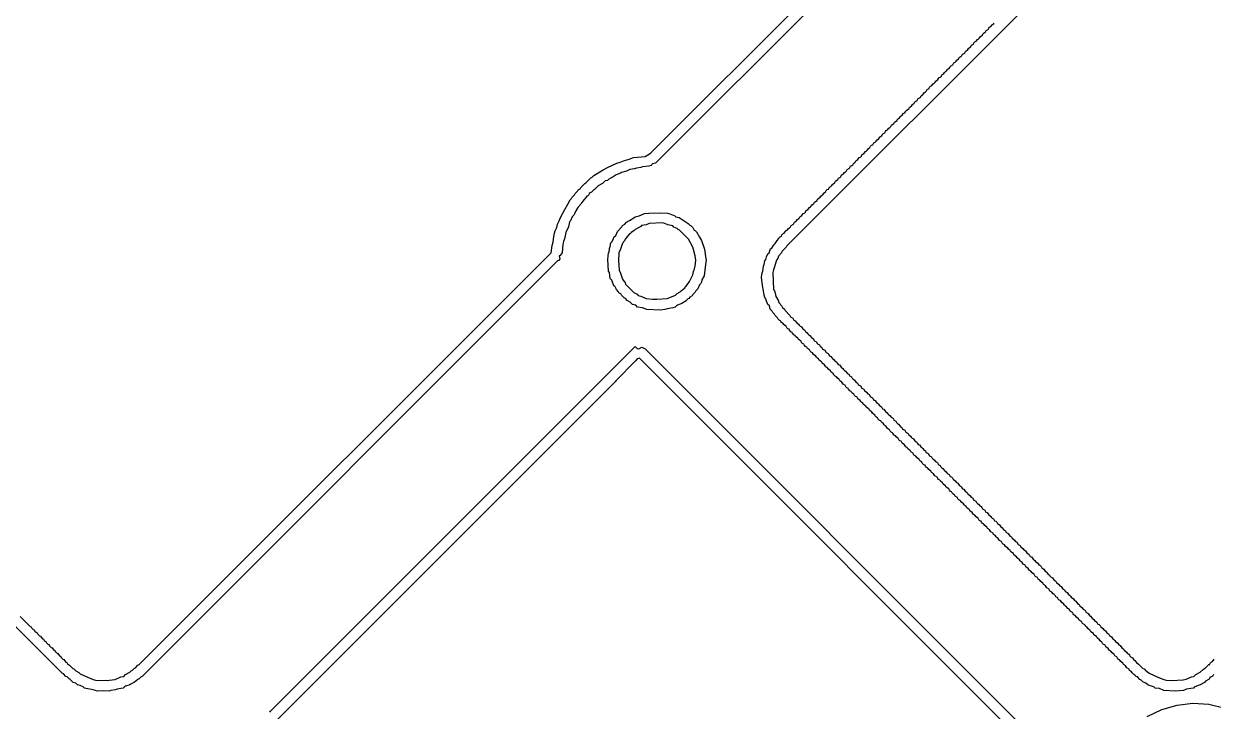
# Model space of a CAD drawing. Header units: millimetres. Extents: x 95 to 305, y 96 to 295.
# Drawn here: x 196.8 to 243.84, y 225.35 to 252.54 of the extents above; entities that cross this region are included whole.
import ezdxf

# ---------------------------------------------------------------- set-up
doc = ezdxf.new("R2010")
doc.units = ezdxf.units.MM
for name, color, linetype in [('BottomLayer', 5, 'Continuous'), ('BottomOverlay', 54, 'Continuous'), ('TopLayer', 1, 'Continuous')]:
    doc.layers.add(name, color=color, linetype=linetype)

msp = doc.modelspace()

# ---------------------------------------------------------------- linework, layer by layer
at = {"layer": 'BottomLayer'}
for p, q in [((241.235, 225.147), (241.805, 225.421)), ((241.805, 225.421), (242.413, 225.594)), ((242.413, 225.594), (243.041, 225.663)), ((243.041, 225.663), (243.673, 225.625)), ((243.673, 225.625), (244.309, 225.477))]:
    msp.add_line(p, q, dxfattribs=at)
at = {"layer": 'BottomOverlay'}
for p, q in [((221.589, 247.419), (241.949, 267.779)), ((242.387, 267.633), (221.784, 247.03)), ((246.464, 263.24), (226.98, 243.756)), ((234.72, 252.104), (234.745, 252.153)), ((234.745, 252.153), (234.842, 252.226)), ((234.842, 252.226), (234.866, 252.275)), ((234.866, 252.275), (234.939, 252.323)), ((234.939, 252.323), (234.964, 252.372)), ((234.964, 252.372), (235, 252.409)), ((235, 252.409), (235.049, 252.433)), ((235.049, 252.433), (235.098, 252.506)), ((235.098, 252.506), (235.146, 252.53)), ((235.146, 252.53), (235.183, 252.567)), ((234.258, 251.642), (234.282, 251.691)), ((234.282, 251.691), (234.355, 251.739)), ((234.355, 251.739), (234.38, 251.788)), ((234.38, 251.788), (234.416, 251.824)), ((234.416, 251.824), (234.465, 251.849)), ((234.465, 251.849), (234.513, 251.922)), ((234.513, 251.922), (234.562, 251.946)), ((234.562, 251.946), (234.599, 251.983)), ((234.599, 251.983), (234.623, 252.031)), ((234.623, 252.031), (234.72, 252.104)), ((233.795, 251.204), (233.832, 251.24)), ((233.832, 251.24), (233.881, 251.265)), ((233.881, 251.265), (233.929, 251.338)), ((233.929, 251.338), (233.978, 251.362)), ((233.978, 251.362), (234.014, 251.399)), ((234.014, 251.399), (234.039, 251.447)), ((234.039, 251.447), (234.136, 251.52)), ((234.136, 251.52), (234.161, 251.569)), ((234.161, 251.569), (234.258, 251.642)), ((233.296, 250.681), (233.345, 250.754)), ((233.345, 250.754), (233.394, 250.778)), ((233.394, 250.778), (233.43, 250.814)), ((233.43, 250.814), (233.455, 250.863)), ((233.455, 250.863), (233.54, 250.924)), ((233.54, 250.924), (233.589, 250.997)), ((233.589, 250.997), (233.637, 251.021)), ((233.637, 251.021), (233.674, 251.058)), ((233.674, 251.058), (233.698, 251.106)), ((233.698, 251.106), (233.771, 251.155)), ((233.771, 251.155), (233.795, 251.204)), ((232.846, 250.23), (232.871, 250.279)), ((232.871, 250.279), (232.956, 250.34)), ((232.956, 250.34), (233.004, 250.413)), ((233.004, 250.413), (233.053, 250.437)), ((233.053, 250.437), (233.09, 250.474)), ((233.09, 250.474), (233.114, 250.522)), ((233.114, 250.522), (233.187, 250.571)), ((233.187, 250.571), (233.211, 250.62)), ((233.211, 250.62), (233.248, 250.656)), ((233.248, 250.656), (233.296, 250.681)), ((232.372, 249.756), (232.42, 249.829)), ((232.42, 249.829), (232.469, 249.853)), ((232.469, 249.853), (232.505, 249.889)), ((232.505, 249.889), (232.53, 249.938)), ((232.53, 249.938), (232.603, 249.987)), ((232.603, 249.987), (232.627, 250.036)), ((232.627, 250.036), (232.664, 250.072)), ((232.664, 250.072), (232.712, 250.096)), ((232.712, 250.096), (232.761, 250.169)), ((232.761, 250.169), (232.81, 250.194)), ((232.81, 250.194), (232.846, 250.23)), ((231.921, 249.305), (231.946, 249.354)), ((231.946, 249.354), (232.019, 249.403)), ((232.019, 249.403), (232.043, 249.451)), ((232.043, 249.451), (232.079, 249.488)), ((232.079, 249.488), (232.128, 249.512)), ((232.128, 249.512), (232.177, 249.585)), ((232.177, 249.585), (232.226, 249.61)), ((232.226, 249.61), (232.262, 249.646)), ((232.262, 249.646), (232.286, 249.695)), ((232.286, 249.695), (232.372, 249.756)), ((231.434, 248.819), (231.459, 248.867)), ((231.459, 248.867), (231.495, 248.904)), ((231.495, 248.904), (231.544, 248.928)), ((231.544, 248.928), (231.593, 249.001)), ((231.593, 249.001), (231.641, 249.025)), ((231.641, 249.025), (231.678, 249.062)), ((231.678, 249.062), (231.702, 249.111)), ((231.702, 249.111), (231.8, 249.184)), ((231.8, 249.184), (231.824, 249.232)), ((231.824, 249.232), (231.921, 249.305)), ((230.96, 248.344), (231.009, 248.417)), ((231.009, 248.417), (231.057, 248.441)), ((231.057, 248.441), (231.094, 248.478)), ((231.094, 248.478), (231.118, 248.526)), ((231.118, 248.526), (231.215, 248.6)), ((231.215, 248.6), (231.24, 248.648)), ((231.24, 248.648), (231.337, 248.721)), ((231.337, 248.721), (231.361, 248.77)), ((231.361, 248.77), (231.434, 248.819)), ((230.51, 247.894), (230.534, 247.942)), ((230.534, 247.942), (230.619, 248.003)), ((230.619, 248.003), (230.668, 248.076)), ((230.668, 248.076), (230.716, 248.101)), ((230.716, 248.101), (230.753, 248.137)), ((230.753, 248.137), (230.777, 248.186)), ((230.777, 248.186), (230.85, 248.234)), ((230.85, 248.234), (230.875, 248.283)), ((230.875, 248.283), (230.911, 248.32)), ((230.911, 248.32), (230.96, 248.344)), ((230.035, 247.419), (230.084, 247.492)), ((230.084, 247.492), (230.132, 247.516)), ((230.132, 247.516), (230.169, 247.553)), ((230.169, 247.553), (230.193, 247.602)), ((230.193, 247.602), (230.266, 247.65)), ((230.266, 247.65), (230.291, 247.699)), ((230.291, 247.699), (230.327, 247.735)), ((230.327, 247.735), (230.376, 247.76)), ((230.376, 247.76), (230.424, 247.833)), ((230.424, 247.833), (230.473, 247.857)), ((230.473, 247.857), (230.51, 247.894)), ((219.885, 246.859), (220.25, 247.03)), ((220.25, 247.03), (220.384, 247.066)), ((220.384, 247.066), (220.518, 247.127)), ((220.518, 247.127), (220.616, 247.151)), ((220.616, 247.151), (220.749, 247.188)), ((220.749, 247.188), (220.908, 247.249)), ((220.908, 247.249), (221.37, 247.297)), ((221.37, 247.297), (221.589, 247.419)), ((221.662, 247.005), (221.626, 246.969)), ((221.784, 247.03), (221.662, 247.005)), ((229.585, 246.969), (229.609, 247.017)), ((229.609, 247.017), (229.682, 247.066)), ((229.682, 247.066), (229.706, 247.115)), ((229.706, 247.115), (229.743, 247.151)), ((229.743, 247.151), (229.792, 247.176)), ((229.792, 247.176), (229.84, 247.249)), ((229.84, 247.249), (229.889, 247.273)), ((229.889, 247.273), (229.925, 247.31)), ((229.925, 247.31), (229.95, 247.358)), ((229.95, 247.358), (230.035, 247.419)), ((219.277, 246.47), (219.35, 246.543)), ((219.35, 246.543), (219.715, 246.762)), ((219.715, 246.762), (219.885, 246.859)), ((220.226, 246.567), (220.104, 246.494)), ((220.397, 246.64), (220.226, 246.567)), ((220.445, 246.665), (220.397, 246.64)), ((220.64, 246.713), (220.445, 246.665)), ((220.774, 246.774), (220.64, 246.713)), ((220.956, 246.811), (220.774, 246.774)), ((221.029, 246.835), (220.956, 246.811)), ((221.2, 246.859), (221.029, 246.835)), ((221.273, 246.884), (221.2, 246.859)), ((221.516, 246.908), (221.273, 246.884)), ((221.613, 246.932), (221.516, 246.908)), ((221.626, 246.969), (221.613, 246.932)), ((229.098, 246.482), (229.122, 246.531)), ((229.122, 246.531), (229.159, 246.567)), ((229.159, 246.567), (229.207, 246.591)), ((229.207, 246.591), (229.256, 246.665)), ((229.256, 246.665), (229.305, 246.689)), ((229.305, 246.689), (229.341, 246.725)), ((229.341, 246.725), (229.366, 246.774)), ((229.366, 246.774), (229.451, 246.835)), ((229.451, 246.835), (229.499, 246.908)), ((229.499, 246.908), (229.548, 246.932)), ((229.548, 246.932), (229.585, 246.969)), ((218.802, 246.02), (218.827, 246.068)), ((218.827, 246.068), (218.985, 246.226)), ((218.985, 246.226), (219.033, 246.251)), ((219.033, 246.251), (219.228, 246.445)), ((219.228, 246.445), (219.277, 246.47)), ((219.52, 246.129), (219.374, 245.983)), ((219.691, 246.226), (219.52, 246.129)), ((219.788, 246.324), (219.691, 246.226)), ((219.885, 246.348), (219.788, 246.324)), ((219.934, 246.397), (219.885, 246.348)), ((220.104, 246.494), (219.934, 246.397)), ((228.623, 246.007), (228.672, 246.08)), ((228.672, 246.08), (228.721, 246.105)), ((228.721, 246.105), (228.757, 246.141)), ((228.757, 246.141), (228.781, 246.19)), ((228.781, 246.19), (228.879, 246.263)), ((228.879, 246.263), (228.903, 246.312)), ((228.903, 246.312), (229.001, 246.385)), ((229.001, 246.385), (229.025, 246.433)), ((229.025, 246.433), (229.098, 246.482)), ((218.315, 245.411), (218.413, 245.581)), ((218.413, 245.581), (218.462, 245.63)), ((218.462, 245.63), (218.486, 245.679)), ((218.486, 245.679), (218.583, 245.776)), ((218.583, 245.776), (218.608, 245.825)), ((218.608, 245.825), (218.705, 245.922)), ((218.705, 245.922), (218.729, 245.971)), ((218.729, 245.971), (218.766, 246.007)), ((218.766, 246.007), (218.802, 246.02)), ((218.948, 245.581), (218.924, 245.533)), ((219.046, 245.679), (218.948, 245.581)), ((219.07, 245.727), (219.046, 245.679)), ((219.107, 245.74), (219.07, 245.727)), ((219.143, 245.776), (219.107, 245.74)), ((219.167, 245.825), (219.143, 245.776)), ((219.204, 245.861), (219.167, 245.825)), ((219.253, 245.886), (219.204, 245.861)), ((219.326, 245.959), (219.253, 245.886)), ((219.374, 245.983), (219.326, 245.959)), ((228.173, 245.557), (228.197, 245.606)), ((228.197, 245.606), (228.295, 245.679)), ((228.295, 245.679), (228.319, 245.727)), ((228.319, 245.727), (228.416, 245.8)), ((228.416, 245.8), (228.441, 245.849)), ((228.441, 245.849), (228.514, 245.898)), ((228.514, 245.898), (228.538, 245.946)), ((228.538, 245.946), (228.575, 245.983)), ((228.575, 245.983), (228.623, 246.007)), ((218.023, 244.876), (218.194, 245.192)), ((218.194, 245.192), (218.315, 245.411)), ((218.632, 245.143), (218.583, 245.022)), ((218.717, 245.277), (218.632, 245.143)), ((218.827, 245.411), (218.717, 245.277)), ((218.851, 245.46), (218.827, 245.411)), ((218.924, 245.533), (218.851, 245.46)), ((227.674, 245.058), (227.711, 245.095)), ((227.711, 245.095), (227.735, 245.143)), ((227.735, 245.143), (227.82, 245.204)), ((227.82, 245.204), (227.869, 245.277)), ((227.869, 245.277), (227.917, 245.301)), ((227.917, 245.301), (227.978, 245.387)), ((227.978, 245.387), (228.051, 245.435)), ((228.051, 245.435), (228.076, 245.484)), ((228.076, 245.484), (228.173, 245.557)), ((217.877, 244.486), (217.914, 244.62)), ((217.914, 244.62), (217.975, 244.754)), ((217.975, 244.754), (218.023, 244.876)), ((218.389, 244.705), (218.34, 244.51)), ((218.425, 244.742), (218.389, 244.705)), ((218.486, 244.9), (218.425, 244.742)), ((218.559, 244.973), (218.486, 244.9)), ((218.583, 245.022), (218.559, 244.973)), ((220.482, 244.559), (220.567, 244.62)), ((220.567, 244.62), (220.64, 244.693)), ((220.64, 244.693), (220.762, 244.766)), ((220.762, 244.766), (220.932, 244.863)), ((220.932, 244.863), (220.981, 244.912)), ((220.981, 244.912), (221.139, 244.949)), ((221.139, 244.949), (221.346, 245.034)), ((221.346, 245.034), (221.516, 245.058)), ((221.54, 244.644), (221.419, 244.596)), ((221.516, 245.058), (221.991, 245.07)), ((222.052, 244.669), (221.54, 244.644)), ((221.991, 245.07), (222.258, 245.046)), ((222.149, 244.644), (222.052, 244.669)), ((222.271, 244.596), (222.149, 244.644)), ((222.258, 245.046), (222.356, 245.022)), ((222.356, 245.022), (222.551, 244.949)), ((222.551, 244.949), (222.587, 244.912)), ((222.587, 244.912), (222.721, 244.876)), ((222.721, 244.876), (222.916, 244.754)), ((222.916, 244.754), (222.952, 244.717)), ((222.952, 244.717), (223.074, 244.644)), ((223.074, 244.644), (223.147, 244.571)), ((227.151, 244.559), (227.236, 244.62)), ((227.236, 244.62), (227.285, 244.693)), ((227.285, 244.693), (227.333, 244.717)), ((227.333, 244.717), (227.394, 244.803)), ((227.394, 244.803), (227.467, 244.851)), ((227.467, 244.851), (227.491, 244.9)), ((227.491, 244.9), (227.577, 244.961)), ((227.577, 244.961), (227.625, 245.034)), ((227.625, 245.034), (227.674, 245.058)), ((217.768, 244.133), (217.792, 244.255)), ((217.792, 244.255), (217.817, 244.352)), ((217.817, 244.352), (217.877, 244.486)), ((218.206, 244.158), (218.182, 244.036)), ((218.242, 244.291), (218.206, 244.158)), ((218.34, 244.51), (218.242, 244.291)), ((220.141, 244.097), (220.214, 244.17)), ((220.214, 244.17), (220.275, 244.328)), ((220.275, 244.328), (220.457, 244.51)), ((220.457, 244.51), (220.482, 244.559)), ((220.762, 244.231), (220.676, 244.145)), ((220.81, 244.255), (220.762, 244.231)), ((220.822, 244.291), (220.81, 244.255)), ((220.932, 244.352), (220.822, 244.291)), ((220.981, 244.401), (220.932, 244.352)), ((221.2, 244.523), (220.981, 244.401)), ((221.236, 244.559), (221.2, 244.523)), ((221.419, 244.596), (221.236, 244.559)), ((222.465, 244.547), (222.271, 244.596)), ((222.514, 244.498), (222.465, 244.547)), ((222.636, 244.45), (222.514, 244.498)), ((222.684, 244.401), (222.636, 244.45)), ((222.733, 244.377), (222.684, 244.401)), ((223.086, 244.024), (222.733, 244.377)), ((223.147, 244.571), (223.196, 244.547)), ((223.196, 244.547), (223.256, 244.486)), ((223.256, 244.486), (223.317, 244.377)), ((223.317, 244.377), (223.366, 244.352)), ((223.366, 244.352), (223.402, 244.316)), ((223.402, 244.316), (223.524, 244.097)), ((226.761, 244.145), (226.786, 244.194)), ((226.786, 244.194), (226.822, 244.231)), ((226.822, 244.231), (226.871, 244.255)), ((226.871, 244.255), (226.944, 244.352)), ((226.944, 244.352), (226.993, 244.377)), ((226.993, 244.377), (227.041, 244.45)), ((227.041, 244.45), (227.09, 244.474)), ((227.09, 244.474), (227.126, 244.51)), ((227.126, 244.51), (227.151, 244.559)), ((217.658, 243.488), (217.695, 243.768)), ((217.695, 243.768), (217.731, 243.902)), ((217.731, 243.902), (217.768, 244.133)), ((218.121, 243.829), (218.096, 243.488)), ((218.145, 243.926), (218.121, 243.829)), ((218.182, 244.036), (218.145, 243.926)), ((219.971, 243.659), (219.995, 243.732)), ((219.995, 243.732), (220.019, 243.878)), ((220.019, 243.878), (220.068, 243.926)), ((220.068, 243.926), (220.117, 244.048)), ((220.117, 244.048), (220.141, 244.097)), ((220.457, 243.78), (220.397, 243.622)), ((220.482, 243.853), (220.457, 243.78)), ((220.506, 243.902), (220.482, 243.853)), ((220.555, 243.951), (220.506, 243.902)), ((220.579, 244.024), (220.555, 243.951)), ((220.652, 244.097), (220.579, 244.024)), ((220.676, 244.145), (220.652, 244.097)), ((223.256, 243.707), (223.086, 244.024)), ((223.281, 243.61), (223.256, 243.707)), ((223.524, 244.097), (223.597, 243.975)), ((223.597, 243.975), (223.707, 243.671)), ((226.384, 243.671), (226.469, 243.805)), ((226.469, 243.805), (226.518, 243.853)), ((226.518, 243.853), (226.591, 243.975)), ((226.591, 243.975), (226.664, 244.048)), ((226.664, 244.048), (226.688, 244.097)), ((226.688, 244.097), (226.761, 244.145)), ((226.956, 243.707), (226.786, 243.537)), ((226.98, 243.756), (226.956, 243.707)), ((198.321, 226.852), (181.952, 243.22)), ((201.363, 227.193), (217.658, 243.488)), ((217.999, 243.245), (217.963, 243.184)), ((218.011, 243.379), (217.975, 243.367)), ((217.975, 243.367), (217.999, 243.245)), ((218.096, 243.488), (218.011, 243.379)), ((219.898, 243.22), (219.922, 243.488)), ((219.922, 242.758), (219.898, 243.22)), ((219.922, 243.488), (219.934, 243.5)), ((219.934, 243.5), (219.946, 243.513)), ((219.946, 243.513), (219.971, 243.659)), ((220.336, 243.488), (220.323, 243.184)), ((220.397, 243.622), (220.336, 243.488)), ((223.354, 243.367), (223.281, 243.61)), ((223.378, 243.196), (223.354, 243.367)), ((223.707, 243.671), (223.731, 243.549)), ((223.731, 243.549), (223.755, 243.33)), ((223.755, 243.33), (223.792, 243.196)), ((226.104, 243.172), (226.153, 243.22)), ((226.153, 243.22), (226.177, 243.318)), ((226.177, 243.318), (226.226, 243.44)), ((226.226, 243.44), (226.275, 243.488)), ((226.275, 243.488), (226.335, 243.646)), ((226.335, 243.646), (226.384, 243.671)), ((226.627, 243.257), (226.567, 243.196)), ((226.652, 243.354), (226.627, 243.257)), ((226.761, 243.488), (226.652, 243.354)), ((226.786, 243.537), (226.761, 243.488)), ((217.914, 243.16), (201.485, 226.73)), ((217.963, 243.184), (217.914, 243.16)), ((219.971, 242.709), (219.922, 242.758)), ((220.323, 243.184), (220.348, 242.795)), ((220.348, 242.795), (220.397, 242.673)), ((223.256, 242.612), (223.293, 242.746)), ((223.293, 242.746), (223.329, 242.855)), ((223.329, 242.855), (223.354, 242.953)), ((223.354, 242.953), (223.378, 243.196)), ((223.731, 242.795), (223.707, 242.575)), ((223.768, 243.026), (223.731, 242.795)), ((223.792, 243.196), (223.768, 243.026)), ((226.007, 242.685), (226.031, 242.758)), ((226.031, 242.758), (226.055, 242.953)), ((226.055, 242.953), (226.08, 243.026)), ((226.08, 243.026), (226.104, 243.172)), ((226.445, 242.807), (226.421, 242.709)), ((226.494, 242.928), (226.445, 242.807)), ((226.518, 243.026), (226.494, 242.928)), ((226.567, 243.196), (226.518, 243.026)), ((219.995, 242.466), (219.971, 242.709)), ((220.056, 242.405), (219.995, 242.466)), ((220.141, 242.174), (220.056, 242.405)), ((220.397, 242.673), (220.457, 242.515)), ((220.457, 242.515), (220.482, 242.442)), ((220.482, 242.442), (220.579, 242.296)), ((220.579, 242.296), (220.603, 242.247)), ((223.001, 242.162), (223.098, 242.308)), ((223.098, 242.308), (223.135, 242.344)), ((223.135, 242.344), (223.256, 242.612)), ((223.573, 242.271), (223.524, 242.223)), ((223.597, 242.32), (223.573, 242.271)), ((223.621, 242.417), (223.597, 242.32)), ((223.707, 242.575), (223.621, 242.417)), ((225.982, 242.515), (226.007, 242.685)), ((226.019, 242.186), (225.982, 242.515)), ((226.421, 242.709), (226.445, 242.028)), ((220.177, 242.162), (220.141, 242.174)), ((220.238, 242.028), (220.177, 242.162)), ((220.311, 241.955), (220.238, 242.028)), ((220.336, 241.906), (220.311, 241.955)), ((220.409, 241.857), (220.336, 241.906)), ((220.433, 241.809), (220.409, 241.857)), ((220.543, 241.699), (220.433, 241.809)), ((220.603, 242.247), (220.932, 241.918)), ((220.932, 241.918), (221.054, 241.845)), ((221.054, 241.845), (221.102, 241.797)), ((221.102, 241.797), (221.2, 241.772)), ((222.417, 241.748), (222.575, 241.809)), ((222.575, 241.809), (222.636, 241.87)), ((222.636, 241.87), (222.757, 241.943)), ((222.757, 241.943), (222.806, 241.991)), ((222.806, 241.991), (222.855, 242.016)), ((222.855, 242.016), (222.94, 242.101)), ((222.94, 242.101), (222.952, 242.137)), ((222.952, 242.137), (223.001, 242.162)), ((223.256, 241.833), (223.232, 241.784)), ((223.354, 241.93), (223.256, 241.833)), ((223.378, 241.979), (223.354, 241.93)), ((223.463, 242.064), (223.378, 241.979)), ((223.524, 242.223), (223.463, 242.064)), ((226.055, 241.979), (226.019, 242.186)), ((226.08, 241.809), (226.055, 241.979)), ((226.104, 241.711), (226.08, 241.809)), ((226.445, 242.028), (226.494, 241.979)), ((226.494, 241.979), (226.518, 241.882)), ((226.518, 241.882), (226.542, 241.76)), ((220.591, 241.675), (220.543, 241.699)), ((220.664, 241.602), (220.591, 241.675)), ((220.786, 241.529), (220.664, 241.602)), ((220.871, 241.444), (220.786, 241.529)), ((221.005, 241.407), (220.871, 241.444)), ((221.078, 241.334), (221.005, 241.407)), ((221.273, 241.31), (221.078, 241.334)), ((221.2, 241.772), (221.419, 241.675)), ((221.419, 241.675), (221.662, 241.651)), ((221.662, 241.651), (221.833, 241.651)), ((221.833, 241.651), (222.246, 241.675)), ((222.246, 241.675), (222.417, 241.748)), ((222.563, 241.334), (222.465, 241.31)), ((222.611, 241.383), (222.563, 241.334)), ((222.66, 241.407), (222.611, 241.383)), ((222.83, 241.48), (222.66, 241.407)), ((223.001, 241.578), (222.83, 241.48)), ((223.013, 241.614), (223.001, 241.578)), ((223.05, 241.651), (223.013, 241.614)), ((223.098, 241.675), (223.05, 241.651)), ((223.147, 241.724), (223.098, 241.675)), ((223.232, 241.784), (223.147, 241.724)), ((226.153, 241.663), (226.104, 241.711)), ((226.177, 241.565), (226.153, 241.663)), ((226.226, 241.444), (226.177, 241.565)), ((226.287, 241.383), (226.226, 241.444)), ((226.323, 241.249), (226.287, 241.383)), ((226.542, 241.76), (226.64, 241.614)), ((226.64, 241.614), (226.664, 241.517)), ((226.664, 241.517), (226.713, 241.468)), ((226.713, 241.468), (226.737, 241.419)), ((226.737, 241.419), (226.786, 241.371)), ((226.786, 241.371), (226.81, 241.322)), ((221.443, 241.237), (221.273, 241.31)), ((221.979, 241.212), (221.443, 241.237)), ((222.149, 241.237), (221.979, 241.212)), ((222.246, 241.261), (222.149, 241.237)), ((222.319, 241.285), (222.246, 241.261)), ((222.465, 241.31), (222.319, 241.285)), ((226.396, 241.176), (226.323, 241.249)), ((226.421, 241.127), (226.396, 241.176)), ((226.494, 241.054), (226.421, 241.127)), ((226.518, 241.006), (226.494, 241.054)), ((226.615, 240.908), (226.518, 241.006)), ((226.64, 240.86), (226.615, 240.908)), ((226.676, 240.823), (226.64, 240.86)), ((226.81, 241.322), (226.883, 241.249)), ((226.883, 241.249), (226.907, 241.2)), ((226.907, 241.2), (227.102, 241.006)), ((227.102, 241.006), (227.126, 240.957)), ((227.126, 240.957), (227.212, 240.896)), ((227.212, 240.896), (227.26, 240.823)), ((226.725, 240.799), (226.676, 240.823)), ((226.737, 240.762), (226.725, 240.799)), ((226.773, 240.726), (226.737, 240.762)), ((226.822, 240.701), (226.773, 240.726)), ((226.871, 240.628), (226.822, 240.701)), ((226.956, 240.567), (226.871, 240.628)), ((226.98, 240.519), (226.956, 240.567)), ((227.017, 240.482), (226.98, 240.519)), ((227.066, 240.458), (227.017, 240.482)), ((227.078, 240.421), (227.066, 240.458)), ((227.139, 240.361), (227.078, 240.421)), ((227.26, 240.823), (227.309, 240.799)), ((227.309, 240.799), (227.37, 240.713)), ((227.37, 240.713), (227.443, 240.665)), ((227.443, 240.665), (227.467, 240.616)), ((227.467, 240.616), (227.504, 240.58)), ((227.504, 240.58), (227.552, 240.555)), ((227.552, 240.555), (227.613, 240.47)), ((227.613, 240.47), (227.686, 240.421)), ((227.686, 240.421), (227.711, 240.373)), ((227.187, 240.336), (227.139, 240.361)), ((227.199, 240.3), (227.187, 240.336)), ((227.26, 240.239), (227.199, 240.3)), ((227.309, 240.215), (227.26, 240.239)), ((227.321, 240.178), (227.309, 240.215)), ((227.418, 240.105), (227.321, 240.178)), ((227.443, 240.056), (227.418, 240.105)), ((227.54, 239.983), (227.443, 240.056)), ((227.564, 239.935), (227.54, 239.983)), ((227.601, 239.898), (227.564, 239.935)), ((227.711, 240.373), (227.784, 240.324)), ((227.784, 240.324), (227.808, 240.275)), ((227.808, 240.275), (227.844, 240.239)), ((227.844, 240.239), (227.893, 240.215)), ((227.893, 240.215), (227.954, 240.129)), ((227.954, 240.129), (228.027, 240.081)), ((228.027, 240.081), (228.051, 240.032)), ((228.051, 240.032), (228.088, 239.995)), ((228.088, 239.995), (228.136, 239.971)), ((228.136, 239.971), (228.197, 239.886)), ((206.559, 225.355), (220.981, 239.776)), ((220.981, 239.776), (221.054, 239.703)), ((221.054, 239.703), (221.127, 239.679)), ((221.127, 239.679), (221.248, 239.752)), ((221.248, 239.752), (221.37, 239.679)), ((221.37, 239.679), (228.66, 232.389)), ((227.65, 239.874), (227.601, 239.898)), ((227.662, 239.837), (227.65, 239.874)), ((227.723, 239.776), (227.662, 239.837)), ((227.771, 239.752), (227.723, 239.776)), ((227.796, 239.703), (227.771, 239.752)), ((227.881, 239.643), (227.796, 239.703)), ((227.905, 239.594), (227.881, 239.643)), ((227.942, 239.557), (227.905, 239.594)), ((227.99, 239.533), (227.942, 239.557)), ((228.039, 239.46), (227.99, 239.533)), ((228.124, 239.399), (228.039, 239.46)), ((228.197, 239.886), (228.27, 239.837)), ((228.27, 239.837), (228.295, 239.789)), ((228.295, 239.789), (228.368, 239.74)), ((228.368, 239.74), (228.392, 239.691)), ((228.392, 239.691), (228.429, 239.655)), ((228.429, 239.655), (228.477, 239.63)), ((228.477, 239.63), (228.538, 239.545)), ((228.538, 239.545), (228.611, 239.497)), ((228.611, 239.497), (228.635, 239.448)), ((228.635, 239.448), (228.672, 239.411)), ((220.993, 239.204), (220.214, 238.426)), ((221.054, 239.29), (220.993, 239.204)), ((221.151, 239.314), (221.054, 239.29)), ((222.599, 237.866), (221.151, 239.314)), ((228.149, 239.35), (228.124, 239.399)), ((228.185, 239.314), (228.149, 239.35)), ((228.234, 239.29), (228.185, 239.314)), ((228.246, 239.253), (228.234, 239.29)), ((228.307, 239.192), (228.246, 239.253)), ((228.356, 239.168), (228.307, 239.192)), ((228.38, 239.119), (228.356, 239.168)), ((228.465, 239.058), (228.38, 239.119)), ((228.489, 239.01), (228.465, 239.058)), ((228.526, 238.973), (228.489, 239.01)), ((228.575, 238.949), (228.526, 238.973)), ((228.672, 239.411), (228.721, 239.387)), ((228.721, 239.387), (228.781, 239.302)), ((228.781, 239.302), (228.854, 239.253)), ((228.854, 239.253), (228.879, 239.204)), ((228.879, 239.204), (228.952, 239.156)), ((228.952, 239.156), (228.976, 239.107)), ((228.976, 239.107), (229.013, 239.071)), ((229.013, 239.071), (229.061, 239.046)), ((229.061, 239.046), (229.122, 238.961)), ((228.623, 238.876), (228.575, 238.949)), ((228.708, 238.815), (228.623, 238.876)), ((228.733, 238.766), (228.708, 238.815)), ((228.769, 238.73), (228.733, 238.766)), ((228.818, 238.705), (228.769, 238.73)), ((228.83, 238.669), (228.818, 238.705)), ((228.891, 238.608), (228.83, 238.669)), ((228.94, 238.584), (228.891, 238.608)), ((228.964, 238.535), (228.94, 238.584)), ((229.049, 238.474), (228.964, 238.535)), ((229.122, 238.961), (229.195, 238.912)), ((229.195, 238.912), (229.22, 238.864)), ((229.22, 238.864), (229.256, 238.827)), ((229.256, 238.827), (229.305, 238.803)), ((229.305, 238.803), (229.366, 238.718)), ((229.366, 238.718), (229.439, 238.669)), ((229.439, 238.669), (229.463, 238.62)), ((229.463, 238.62), (229.536, 238.572)), ((229.536, 238.572), (229.56, 238.523)), ((229.56, 238.523), (229.597, 238.486)), ((220.19, 238.377), (206.706, 224.893)), ((220.214, 238.426), (220.19, 238.377)), ((229.074, 238.426), (229.049, 238.474)), ((229.11, 238.389), (229.074, 238.426)), ((229.159, 238.365), (229.11, 238.389)), ((229.207, 238.292), (229.159, 238.365)), ((229.293, 238.231), (229.207, 238.292)), ((229.317, 238.182), (229.293, 238.231)), ((229.353, 238.146), (229.317, 238.182)), ((229.402, 238.121), (229.353, 238.146)), ((229.414, 238.085), (229.402, 238.121)), ((229.475, 238.024), (229.414, 238.085)), ((229.597, 238.486), (229.646, 238.462)), ((229.646, 238.462), (229.706, 238.377)), ((229.706, 238.377), (229.779, 238.328)), ((229.779, 238.328), (229.804, 238.28)), ((229.804, 238.28), (229.84, 238.243)), ((229.84, 238.243), (229.889, 238.219)), ((229.889, 238.219), (229.95, 238.134)), ((229.95, 238.134), (230.023, 238.085)), ((230.023, 238.085), (230.047, 238.036)), ((230.047, 238.036), (230.132, 237.975)), ((222.611, 237.854), (222.599, 237.866)), ((238.785, 221.68), (222.611, 237.854)), ((229.524, 238), (229.475, 238.024)), ((229.548, 237.951), (229.524, 238)), ((229.633, 237.89), (229.548, 237.951)), ((229.658, 237.841), (229.633, 237.89)), ((229.694, 237.805), (229.658, 237.841)), ((229.743, 237.781), (229.694, 237.805)), ((229.792, 237.708), (229.743, 237.781)), ((229.877, 237.647), (229.792, 237.708)), ((229.901, 237.598), (229.877, 237.647)), ((229.938, 237.562), (229.901, 237.598)), ((230.132, 237.975), (230.181, 237.902)), ((230.181, 237.902), (230.23, 237.878)), ((230.23, 237.878), (230.291, 237.793)), ((230.291, 237.793), (230.364, 237.744)), ((230.364, 237.744), (230.388, 237.695)), ((230.388, 237.695), (230.424, 237.659)), ((230.424, 237.659), (230.473, 237.635)), ((230.473, 237.635), (230.522, 237.562)), ((229.986, 237.537), (229.938, 237.562)), ((229.998, 237.501), (229.986, 237.537)), ((230.059, 237.44), (229.998, 237.501)), ((230.108, 237.415), (230.059, 237.44)), ((230.12, 237.379), (230.108, 237.415)), ((230.218, 237.306), (230.12, 237.379)), ((230.242, 237.257), (230.218, 237.306)), ((230.339, 237.184), (230.242, 237.257)), ((230.364, 237.136), (230.339, 237.184)), ((230.461, 237.063), (230.364, 237.136)), ((230.522, 237.562), (230.57, 237.537)), ((230.57, 237.537), (230.607, 237.501)), ((230.607, 237.501), (230.631, 237.452)), ((230.631, 237.452), (230.716, 237.391)), ((230.716, 237.391), (230.765, 237.318)), ((230.765, 237.318), (230.814, 237.294)), ((230.814, 237.294), (230.875, 237.209)), ((230.875, 237.209), (230.948, 237.16)), ((230.948, 237.16), (230.972, 237.111)), ((230.972, 237.111), (231.009, 237.075)), ((230.485, 237.014), (230.461, 237.063)), ((230.522, 236.977), (230.485, 237.014)), ((230.57, 236.953), (230.522, 236.977)), ((230.583, 236.917), (230.57, 236.953)), ((230.643, 236.856), (230.583, 236.917)), ((230.692, 236.831), (230.643, 236.856)), ((230.716, 236.783), (230.692, 236.831)), ((230.802, 236.722), (230.716, 236.783)), ((230.826, 236.673), (230.802, 236.722)), ((230.863, 236.637), (230.826, 236.673)), ((230.911, 236.612), (230.863, 236.637)), ((231.009, 237.075), (231.057, 237.05)), ((231.057, 237.05), (231.106, 236.977)), ((231.106, 236.977), (231.155, 236.953)), ((231.155, 236.953), (231.191, 236.917)), ((231.191, 236.917), (231.215, 236.868)), ((231.215, 236.868), (231.288, 236.819)), ((231.288, 236.819), (231.313, 236.77)), ((231.313, 236.77), (231.349, 236.734)), ((231.349, 236.734), (231.398, 236.71)), ((231.398, 236.71), (231.459, 236.624)), ((231.459, 236.624), (231.532, 236.576)), ((230.96, 236.539), (230.911, 236.612)), ((231.045, 236.478), (230.96, 236.539)), ((231.069, 236.43), (231.045, 236.478)), ((231.106, 236.393), (231.069, 236.43)), ((231.155, 236.369), (231.106, 236.393)), ((231.167, 236.332), (231.155, 236.369)), ((231.228, 236.272), (231.167, 236.332)), ((231.276, 236.247), (231.228, 236.272)), ((231.301, 236.199), (231.276, 236.247)), ((231.386, 236.138), (231.301, 236.199)), ((231.532, 236.576), (231.556, 236.527)), ((231.556, 236.527), (231.593, 236.491)), ((231.593, 236.491), (231.641, 236.466)), ((231.641, 236.466), (231.69, 236.393)), ((231.69, 236.393), (231.739, 236.369)), ((231.739, 236.369), (231.775, 236.332)), ((231.775, 236.332), (231.8, 236.284)), ((231.8, 236.284), (231.873, 236.235)), ((231.873, 236.235), (231.897, 236.186)), ((231.897, 236.186), (231.933, 236.15)), ((231.41, 236.089), (231.386, 236.138)), ((231.447, 236.052), (231.41, 236.089)), ((231.495, 236.028), (231.447, 236.052)), ((231.544, 235.955), (231.495, 236.028)), ((231.629, 235.894), (231.544, 235.955)), ((231.654, 235.846), (231.629, 235.894)), ((231.69, 235.809), (231.654, 235.846)), ((231.739, 235.785), (231.69, 235.809)), ((231.751, 235.748), (231.739, 235.785)), ((231.812, 235.687), (231.751, 235.748)), ((231.86, 235.663), (231.812, 235.687)), ((231.933, 236.15), (231.982, 236.126)), ((231.982, 236.126), (232.043, 236.04)), ((232.043, 236.04), (232.116, 235.992)), ((232.116, 235.992), (232.14, 235.943)), ((232.14, 235.943), (232.177, 235.906)), ((232.177, 235.906), (232.226, 235.882)), ((232.226, 235.882), (232.274, 235.809)), ((232.274, 235.809), (232.323, 235.785)), ((232.323, 235.785), (232.359, 235.748)), ((232.359, 235.748), (232.384, 235.7)), ((232.384, 235.7), (232.457, 235.651)), ((231.885, 235.614), (231.86, 235.663)), ((231.97, 235.554), (231.885, 235.614)), ((231.994, 235.505), (231.97, 235.554)), ((232.031, 235.468), (231.994, 235.505)), ((232.079, 235.444), (232.031, 235.468)), ((232.128, 235.371), (232.079, 235.444)), ((232.213, 235.31), (232.128, 235.371)), ((232.238, 235.261), (232.213, 235.31)), ((232.274, 235.225), (232.238, 235.261)), ((232.323, 235.201), (232.274, 235.225)), ((232.457, 235.651), (232.481, 235.602)), ((232.481, 235.602), (232.518, 235.566)), ((232.518, 235.566), (232.566, 235.541)), ((232.566, 235.541), (232.627, 235.456)), ((232.627, 235.456), (232.7, 235.407)), ((232.7, 235.407), (232.724, 235.359)), ((232.724, 235.359), (232.761, 235.322)), ((232.761, 235.322), (232.81, 235.298)), ((232.81, 235.298), (232.858, 235.225)), ((232.858, 235.225), (232.907, 235.201)), ((232.335, 235.164), (232.323, 235.201)), ((232.396, 235.103), (232.335, 235.164)), ((232.445, 235.079), (232.396, 235.103)), ((232.457, 235.042), (232.445, 235.079)), ((232.493, 235.006), (232.457, 235.042)), ((232.542, 234.982), (232.493, 235.006)), ((232.591, 234.909), (232.542, 234.982)), ((232.676, 234.848), (232.591, 234.909)), ((232.7, 234.799), (232.676, 234.848)), ((232.737, 234.762), (232.7, 234.799)), ((232.785, 234.738), (232.737, 234.762)), ((232.907, 235.201), (232.944, 235.164)), ((232.944, 235.164), (232.968, 235.115)), ((232.968, 235.115), (233.041, 235.067)), ((233.041, 235.067), (233.065, 235.018)), ((233.065, 235.018), (233.102, 234.982)), ((233.102, 234.982), (233.15, 234.957)), ((233.15, 234.957), (233.211, 234.872)), ((233.211, 234.872), (233.284, 234.823)), ((233.284, 234.823), (233.309, 234.775)), ((233.309, 234.775), (233.345, 234.738)), ((232.834, 234.665), (232.785, 234.738)), ((232.919, 234.604), (232.834, 234.665)), ((232.944, 234.556), (232.919, 234.604)), ((232.98, 234.519), (232.944, 234.556)), ((233.029, 234.495), (232.98, 234.519)), ((233.041, 234.458), (233.029, 234.495)), ((233.138, 234.385), (233.041, 234.458)), ((233.163, 234.337), (233.138, 234.385)), ((233.26, 234.264), (233.163, 234.337)), ((233.345, 234.738), (233.394, 234.714)), ((233.394, 234.714), (233.442, 234.641)), ((233.442, 234.641), (233.491, 234.616)), ((233.491, 234.616), (233.528, 234.58)), ((233.528, 234.58), (233.552, 234.531)), ((233.552, 234.531), (233.637, 234.47)), ((233.637, 234.47), (233.686, 234.397)), ((233.686, 234.397), (233.735, 234.373)), ((233.735, 234.373), (233.795, 234.288)), ((233.795, 234.288), (233.868, 234.239)), ((233.284, 234.215), (233.26, 234.264)), ((233.382, 234.142), (233.284, 234.215)), ((233.406, 234.093), (233.382, 234.142)), ((233.442, 234.057), (233.406, 234.093)), ((233.491, 234.032), (233.442, 234.057)), ((233.503, 233.996), (233.491, 234.032)), ((233.564, 233.935), (233.503, 233.996)), ((233.576, 233.923), (233.564, 233.935)), ((233.613, 233.911), (233.576, 233.923)), ((233.637, 233.862), (233.613, 233.911)), ((233.722, 233.801), (233.637, 233.862)), ((233.747, 233.752), (233.722, 233.801)), ((233.868, 234.239), (233.893, 234.191)), ((233.893, 234.191), (233.929, 234.154)), ((233.929, 234.154), (233.978, 234.13)), ((233.978, 234.13), (234.027, 234.057)), ((234.027, 234.057), (234.075, 234.032)), ((234.075, 234.032), (234.112, 233.996)), ((234.112, 233.996), (234.136, 233.947)), ((234.136, 233.947), (234.221, 233.886)), ((234.221, 233.886), (234.27, 233.813)), ((234.27, 233.813), (234.319, 233.789)), ((233.783, 233.716), (233.747, 233.752)), ((233.832, 233.692), (233.783, 233.716)), ((233.881, 233.619), (233.832, 233.692)), ((233.966, 233.558), (233.881, 233.619)), ((233.99, 233.509), (233.966, 233.558)), ((234.027, 233.472), (233.99, 233.509)), ((234.075, 233.448), (234.027, 233.472)), ((234.087, 233.412), (234.075, 233.448)), ((234.148, 233.351), (234.087, 233.412)), ((234.197, 233.326), (234.148, 233.351)), ((234.319, 233.789), (234.38, 233.704)), ((234.38, 233.704), (234.453, 233.655)), ((234.453, 233.655), (234.477, 233.606)), ((234.477, 233.606), (234.513, 233.57)), ((234.513, 233.57), (234.562, 233.546)), ((234.562, 233.546), (234.611, 233.472)), ((234.611, 233.472), (234.659, 233.448)), ((234.659, 233.448), (234.696, 233.412)), ((234.696, 233.412), (234.72, 233.363)), ((234.72, 233.363), (234.806, 233.302)), ((234.221, 233.278), (234.197, 233.326)), ((234.307, 233.217), (234.221, 233.278)), ((234.331, 233.168), (234.307, 233.217)), ((234.367, 233.132), (234.331, 233.168)), ((234.416, 233.107), (234.367, 233.132)), ((234.465, 233.034), (234.416, 233.107)), ((234.55, 232.974), (234.465, 233.034)), ((234.574, 232.925), (234.55, 232.974)), ((234.611, 232.888), (234.574, 232.925)), ((234.659, 232.864), (234.611, 232.888)), ((234.672, 232.827), (234.659, 232.864)), ((234.806, 233.302), (234.854, 233.229)), ((234.854, 233.229), (234.903, 233.205)), ((234.903, 233.205), (234.964, 233.12)), ((234.964, 233.12), (235.037, 233.071)), ((235.037, 233.071), (235.061, 233.022)), ((235.061, 233.022), (235.098, 232.986)), ((235.098, 232.986), (235.146, 232.961)), ((235.146, 232.961), (235.195, 232.888)), ((235.195, 232.888), (235.244, 232.864)), ((235.244, 232.864), (235.28, 232.827)), ((228.66, 232.389), (228.672, 232.377)), ((234.708, 232.791), (234.672, 232.827)), ((234.757, 232.767), (234.708, 232.791)), ((234.806, 232.694), (234.757, 232.767)), ((234.891, 232.633), (234.806, 232.694)), ((234.915, 232.584), (234.891, 232.633)), ((234.952, 232.548), (234.915, 232.584)), ((235, 232.523), (234.952, 232.548)), ((235.049, 232.45), (235, 232.523)), ((235.134, 232.389), (235.049, 232.45)), ((235.158, 232.341), (235.134, 232.389)), ((235.28, 232.827), (235.304, 232.779)), ((235.304, 232.779), (235.39, 232.718)), ((235.39, 232.718), (235.438, 232.645)), ((235.438, 232.645), (235.487, 232.621)), ((235.487, 232.621), (235.548, 232.535)), ((235.548, 232.535), (235.621, 232.487)), ((235.621, 232.487), (235.645, 232.438)), ((235.645, 232.438), (235.73, 232.377)), ((228.672, 232.377), (239.126, 221.923)), ((235.231, 232.292), (235.158, 232.341)), ((235.256, 232.243), (235.231, 232.292)), ((235.292, 232.207), (235.256, 232.243)), ((235.341, 232.182), (235.292, 232.207)), ((235.39, 232.109), (235.341, 232.182)), ((235.475, 232.049), (235.39, 232.109)), ((235.499, 232), (235.475, 232.049)), ((235.536, 231.963), (235.499, 232)), ((235.584, 231.939), (235.536, 231.963)), ((235.633, 231.866), (235.584, 231.939)), ((235.73, 232.377), (235.779, 232.304)), ((235.779, 232.304), (235.828, 232.28)), ((235.828, 232.28), (235.864, 232.243)), ((235.864, 232.243), (235.889, 232.195)), ((235.889, 232.195), (235.974, 232.134)), ((235.974, 232.134), (236.022, 232.061)), ((236.022, 232.061), (236.071, 232.036)), ((236.071, 232.036), (236.132, 231.951)), ((236.132, 231.951), (236.205, 231.903)), ((235.718, 231.805), (235.633, 231.866)), ((235.743, 231.757), (235.718, 231.805)), ((235.816, 231.708), (235.743, 231.757)), ((235.84, 231.659), (235.816, 231.708)), ((235.937, 231.586), (235.84, 231.659)), ((235.962, 231.538), (235.937, 231.586)), ((236.059, 231.464), (235.962, 231.538)), ((236.083, 231.416), (236.059, 231.464)), ((236.205, 231.903), (236.229, 231.854)), ((236.229, 231.854), (236.315, 231.793)), ((236.315, 231.793), (236.363, 231.72)), ((236.363, 231.72), (236.412, 231.696)), ((236.412, 231.696), (236.448, 231.659)), ((236.448, 231.659), (236.473, 231.611)), ((236.473, 231.611), (236.558, 231.55)), ((236.558, 231.55), (236.607, 231.477)), ((236.607, 231.477), (236.655, 231.452)), ((236.655, 231.452), (236.716, 231.367)), ((236.181, 231.343), (236.083, 231.416)), ((236.205, 231.294), (236.181, 231.343)), ((236.242, 231.258), (236.205, 231.294)), ((236.29, 231.233), (236.242, 231.258)), ((236.339, 231.16), (236.29, 231.233)), ((236.388, 231.136), (236.339, 231.16)), ((236.436, 231.063), (236.388, 231.136)), ((236.521, 231.002), (236.436, 231.063)), ((236.546, 230.953), (236.521, 231.002)), ((236.716, 231.367), (236.789, 231.318)), ((236.789, 231.318), (236.814, 231.27)), ((236.814, 231.27), (236.899, 231.209)), ((236.899, 231.209), (236.947, 231.136)), ((236.947, 231.136), (236.996, 231.112)), ((236.996, 231.112), (237.033, 231.075)), ((237.033, 231.075), (237.057, 231.026)), ((237.057, 231.026), (237.142, 230.966)), ((236.582, 230.917), (236.546, 230.953)), ((236.631, 230.893), (236.582, 230.917)), ((236.68, 230.819), (236.631, 230.893)), ((236.765, 230.759), (236.68, 230.819)), ((236.789, 230.71), (236.765, 230.759)), ((236.826, 230.673), (236.789, 230.71)), ((236.874, 230.649), (236.826, 230.673)), ((236.923, 230.576), (236.874, 230.649)), ((236.972, 230.552), (236.923, 230.576)), ((237.02, 230.479), (236.972, 230.552)), ((237.142, 230.966), (237.191, 230.893)), ((237.191, 230.893), (237.239, 230.868)), ((237.239, 230.868), (237.3, 230.783)), ((237.3, 230.783), (237.373, 230.734)), ((237.373, 230.734), (237.398, 230.686)), ((237.398, 230.686), (237.483, 230.625)), ((237.483, 230.625), (237.532, 230.552)), ((237.532, 230.552), (237.58, 230.527)), ((237.58, 230.527), (237.617, 230.491)), ((237.106, 230.418), (237.02, 230.479)), ((237.13, 230.369), (237.106, 230.418)), ((237.166, 230.333), (237.13, 230.369)), ((237.215, 230.308), (237.166, 230.333)), ((237.264, 230.235), (237.215, 230.308)), ((237.349, 230.174), (237.264, 230.235)), ((237.373, 230.126), (237.349, 230.174)), ((237.41, 230.089), (237.373, 230.126)), ((237.459, 230.065), (237.41, 230.089)), ((237.507, 229.992), (237.459, 230.065)), ((237.617, 230.491), (237.641, 230.442)), ((237.641, 230.442), (237.726, 230.381)), ((237.726, 230.381), (237.775, 230.308)), ((237.775, 230.308), (237.824, 230.284)), ((237.824, 230.284), (237.884, 230.199)), ((237.884, 230.199), (237.957, 230.15)), ((237.957, 230.15), (237.982, 230.101)), ((237.982, 230.101), (238.067, 230.041)), ((238.067, 230.041), (238.116, 229.968)), ((237.556, 229.968), (237.507, 229.992)), ((237.592, 229.931), (237.556, 229.968)), ((237.617, 229.882), (237.592, 229.931)), ((237.69, 229.834), (237.617, 229.882)), ((237.714, 229.785), (237.69, 229.834)), ((237.751, 229.749), (237.714, 229.785)), ((237.799, 229.724), (237.751, 229.749)), ((237.848, 229.651), (237.799, 229.724)), ((237.933, 229.59), (237.848, 229.651)), ((237.957, 229.542), (237.933, 229.59)), ((238.116, 229.968), (238.164, 229.943)), ((238.164, 229.943), (238.201, 229.907)), ((238.201, 229.907), (238.225, 229.858)), ((238.225, 229.858), (238.31, 229.797)), ((238.31, 229.797), (238.359, 229.724)), ((238.359, 229.724), (238.408, 229.7)), ((238.408, 229.7), (238.469, 229.615)), ((238.469, 229.615), (238.542, 229.566)), ((238.542, 229.566), (238.566, 229.517)), ((196.653, 229.104), (197.055, 228.702)), ((237.994, 229.505), (237.957, 229.542)), ((238.043, 229.481), (237.994, 229.505)), ((238.091, 229.408), (238.043, 229.481)), ((238.14, 229.383), (238.091, 229.408)), ((238.177, 229.347), (238.14, 229.383)), ((238.201, 229.298), (238.177, 229.347)), ((238.274, 229.25), (238.201, 229.298)), ((238.298, 229.201), (238.274, 229.25)), ((238.335, 229.164), (238.298, 229.201)), ((238.383, 229.14), (238.335, 229.164)), ((238.432, 229.067), (238.383, 229.14)), ((238.566, 229.517), (238.651, 229.456)), ((238.651, 229.456), (238.7, 229.383)), ((238.7, 229.383), (238.749, 229.359)), ((238.749, 229.359), (238.785, 229.323)), ((238.785, 229.323), (238.809, 229.274)), ((238.809, 229.274), (238.895, 229.213)), ((238.895, 229.213), (238.943, 229.14)), ((238.943, 229.14), (238.992, 229.116)), ((238.992, 229.116), (239.053, 229.031)), ((197.055, 228.702), (197.091, 228.69)), ((197.091, 228.69), (197.116, 228.641)), ((197.116, 228.641), (197.177, 228.58)), ((238.517, 229.006), (238.432, 229.067)), ((238.542, 228.958), (238.517, 229.006)), ((238.578, 228.921), (238.542, 228.958)), ((238.627, 228.897), (238.578, 228.921)), ((238.675, 228.824), (238.627, 228.897)), ((238.761, 228.763), (238.675, 228.824)), ((238.785, 228.714), (238.761, 228.763)), ((238.858, 228.665), (238.785, 228.714)), ((238.882, 228.617), (238.858, 228.665)), ((239.053, 229.031), (239.126, 228.982)), ((239.126, 228.982), (239.15, 228.933)), ((239.15, 228.933), (239.235, 228.872)), ((239.235, 228.872), (239.284, 228.799)), ((239.284, 228.799), (239.333, 228.775)), ((239.333, 228.775), (239.369, 228.738)), ((239.369, 228.738), (239.394, 228.69)), ((239.394, 228.69), (239.479, 228.629)), ((239.479, 228.629), (239.527, 228.556)), ((197.177, 228.58), (197.213, 228.568)), ((197.213, 228.568), (197.237, 228.519)), ((197.237, 228.519), (197.298, 228.459)), ((197.298, 228.459), (197.335, 228.446)), ((197.335, 228.446), (197.359, 228.398)), ((197.359, 228.398), (197.42, 228.337)), ((197.42, 228.337), (197.457, 228.325)), ((197.457, 228.325), (197.481, 228.276)), ((197.481, 228.276), (197.542, 228.215)), ((197.542, 228.215), (197.578, 228.203)), ((197.578, 228.203), (197.603, 228.154)), ((197.603, 228.154), (197.639, 228.118)), ((238.98, 228.544), (238.882, 228.617)), ((239.004, 228.495), (238.98, 228.544)), ((239.101, 228.422), (239.004, 228.495)), ((239.126, 228.373), (239.101, 228.422)), ((239.223, 228.3), (239.126, 228.373)), ((239.247, 228.252), (239.223, 228.3)), ((239.345, 228.179), (239.247, 228.252)), ((239.369, 228.13), (239.345, 228.179)), ((239.527, 228.556), (239.576, 228.532)), ((239.576, 228.532), (239.637, 228.446)), ((239.637, 228.446), (239.71, 228.398)), ((239.71, 228.398), (239.734, 228.349)), ((239.734, 228.349), (239.819, 228.288)), ((239.819, 228.288), (239.868, 228.215)), ((239.868, 228.215), (239.917, 228.191)), ((239.917, 228.191), (239.953, 228.154)), ((239.953, 228.154), (239.978, 228.106)), ((197.639, 228.118), (197.676, 228.106)), ((197.676, 228.106), (197.7, 228.057)), ((197.7, 228.057), (197.761, 227.996)), ((197.761, 227.996), (197.797, 227.984)), ((197.797, 227.984), (197.822, 227.935)), ((197.822, 227.935), (197.882, 227.874)), ((197.882, 227.874), (197.919, 227.862)), ((197.919, 227.862), (197.943, 227.814)), ((197.943, 227.814), (198.004, 227.753)), ((198.004, 227.753), (198.041, 227.741)), ((198.041, 227.741), (198.065, 227.692)), ((198.065, 227.692), (198.102, 227.655)), ((239.442, 228.081), (239.369, 228.13)), ((239.467, 228.033), (239.442, 228.081)), ((239.503, 227.996), (239.467, 228.033)), ((239.552, 227.972), (239.503, 227.996)), ((239.6, 227.899), (239.552, 227.972)), ((239.686, 227.838), (239.6, 227.899)), ((239.71, 227.789), (239.686, 227.838)), ((239.746, 227.753), (239.71, 227.789)), ((239.795, 227.728), (239.746, 227.753)), ((239.844, 227.655), (239.795, 227.728)), ((239.978, 228.106), (240.063, 228.045)), ((240.063, 228.045), (240.112, 227.972)), ((240.112, 227.972), (240.16, 227.947)), ((240.16, 227.947), (240.221, 227.862)), ((240.221, 227.862), (240.294, 227.814)), ((240.294, 227.814), (240.318, 227.765)), ((240.318, 227.765), (240.404, 227.704)), ((240.404, 227.704), (240.452, 227.631)), ((198.102, 227.655), (198.15, 227.631)), ((198.15, 227.631), (198.211, 227.546)), ((198.211, 227.546), (198.26, 227.521)), ((198.26, 227.521), (198.284, 227.473)), ((198.284, 227.473), (198.345, 227.412)), ((198.345, 227.412), (198.381, 227.4)), ((198.381, 227.4), (198.406, 227.351)), ((198.406, 227.351), (198.467, 227.29)), ((198.467, 227.29), (198.503, 227.278)), ((198.503, 227.278), (198.527, 227.229)), ((198.527, 227.229), (198.564, 227.193)), ((239.929, 227.595), (239.844, 227.655)), ((239.953, 227.546), (239.929, 227.595)), ((240.026, 227.497), (239.953, 227.546)), ((240.051, 227.448), (240.026, 227.497)), ((240.087, 227.412), (240.051, 227.448)), ((240.136, 227.388), (240.087, 227.412)), ((240.185, 227.315), (240.136, 227.388)), ((240.27, 227.254), (240.185, 227.315)), ((240.294, 227.205), (240.27, 227.254)), ((240.452, 227.631), (240.501, 227.607)), ((240.501, 227.607), (240.537, 227.57)), ((240.537, 227.57), (240.562, 227.521)), ((240.562, 227.521), (240.647, 227.461)), ((240.647, 227.461), (240.696, 227.388)), ((240.696, 227.388), (240.744, 227.363)), ((240.744, 227.363), (240.805, 227.278)), ((240.805, 227.278), (240.89, 227.217)), ((240.89, 227.217), (241.061, 227.047)), ((243.702, 227.205), (243.726, 227.254)), ((243.726, 227.254), (243.762, 227.29)), ((243.762, 227.29), (243.811, 227.315)), ((243.811, 227.315), (243.884, 227.412)), ((198.369, 226.828), (198.321, 226.852)), ((198.467, 226.73), (198.369, 226.828)), ((198.564, 227.193), (198.613, 227.169)), ((198.613, 227.169), (198.734, 227.047)), ((198.734, 227.047), (198.783, 227.023)), ((198.783, 227.023), (198.856, 226.95)), ((198.856, 226.95), (198.978, 226.876)), ((198.978, 226.876), (199.026, 226.828)), ((199.026, 226.828), (199.294, 226.706)), ((200.755, 226.73), (200.828, 226.803)), ((200.828, 226.803), (200.998, 226.901)), ((200.998, 226.901), (201.047, 226.95)), ((201.047, 226.95), (201.095, 226.974)), ((201.095, 226.974), (201.168, 227.047)), ((201.168, 227.047), (201.217, 227.071)), ((201.217, 227.071), (201.314, 227.169)), ((201.314, 227.169), (201.363, 227.193)), ((240.331, 227.169), (240.294, 227.205)), ((240.379, 227.144), (240.331, 227.169)), ((240.428, 227.071), (240.379, 227.144)), ((240.513, 227.01), (240.428, 227.071)), ((240.537, 226.962), (240.513, 227.01)), ((240.61, 226.913), (240.537, 226.962)), ((240.635, 226.864), (240.61, 226.913)), ((240.696, 226.803), (240.635, 226.864)), ((240.744, 226.779), (240.696, 226.803)), ((240.793, 226.73), (240.744, 226.779)), ((241.061, 227.047), (241.109, 227.023)), ((241.109, 227.023), (241.182, 226.95)), ((241.182, 226.95), (241.231, 226.925)), ((241.231, 226.925), (241.304, 226.852)), ((241.304, 226.852), (241.621, 226.706)), ((243.081, 226.73), (243.154, 226.803)), ((243.154, 226.803), (243.324, 226.901)), ((243.324, 226.901), (243.458, 227.01)), ((243.458, 227.01), (243.495, 227.047)), ((243.495, 227.047), (243.543, 227.071)), ((243.543, 227.071), (243.665, 227.193)), ((243.665, 227.193), (243.702, 227.205)), ((243.823, 226.767), (243.811, 226.73)), ((243.86, 226.803), (243.823, 226.767)), ((198.515, 226.706), (198.467, 226.73)), ((198.588, 226.633), (198.515, 226.706)), ((198.637, 226.609), (198.588, 226.633)), ((198.759, 226.487), (198.637, 226.609)), ((198.856, 226.463), (198.759, 226.487)), ((198.929, 226.39), (198.856, 226.463)), ((199.026, 226.365), (198.929, 226.39)), ((199.148, 226.317), (199.026, 226.365)), ((199.197, 226.268), (199.148, 226.317)), ((199.294, 226.706), (199.538, 226.609)), ((199.538, 226.609), (199.635, 226.584)), ((199.635, 226.584), (199.866, 226.572)), ((199.866, 226.572), (200.049, 226.584)), ((200.049, 226.584), (200.097, 226.56)), ((200.097, 226.56), (200.17, 226.584)), ((200.17, 226.584), (200.414, 226.609)), ((200.414, 226.609), (200.633, 226.706)), ((200.633, 226.706), (200.755, 226.73)), ((200.779, 226.317), (200.73, 226.268)), ((200.828, 226.341), (200.779, 226.317)), ((200.998, 226.39), (200.828, 226.341)), ((201.034, 226.426), (200.998, 226.39)), ((201.18, 226.499), (201.034, 226.426)), ((201.314, 226.609), (201.18, 226.499)), ((201.363, 226.633), (201.314, 226.609)), ((201.436, 226.706), (201.363, 226.633)), ((201.485, 226.73), (201.436, 226.706)), ((240.842, 226.706), (240.793, 226.73)), ((240.939, 226.609), (240.842, 226.706)), ((240.988, 226.584), (240.939, 226.609)), ((241.061, 226.511), (240.988, 226.584)), ((241.182, 226.463), (241.061, 226.511)), ((241.255, 226.39), (241.182, 226.463)), ((241.304, 226.365), (241.255, 226.39)), ((241.499, 226.317), (241.304, 226.365)), ((241.548, 226.268), (241.499, 226.317)), ((241.621, 226.706), (241.779, 226.645)), ((241.779, 226.645), (241.888, 226.609)), ((241.888, 226.609), (241.986, 226.584)), ((241.986, 226.584), (242.193, 226.572)), ((242.193, 226.572), (242.655, 226.597)), ((242.655, 226.597), (242.777, 226.621)), ((242.777, 226.621), (242.984, 226.706)), ((242.984, 226.706), (243.081, 226.73)), ((243.093, 226.305), (243.057, 226.268)), ((243.251, 226.365), (243.093, 226.305)), ((243.324, 226.39), (243.251, 226.365)), ((243.495, 226.487), (243.324, 226.39)), ((243.543, 226.536), (243.495, 226.487)), ((243.677, 226.621), (243.543, 226.536)), ((243.702, 226.67), (243.677, 226.621)), ((243.762, 226.706), (243.702, 226.67)), ((243.811, 226.73), (243.762, 226.706)), ((199.538, 226.195), (199.197, 226.268)), ((199.635, 226.171), (199.538, 226.195)), ((199.708, 226.146), (199.635, 226.171)), ((199.939, 226.158), (199.708, 226.146)), ((200.17, 226.146), (199.939, 226.158)), ((200.243, 226.171), (200.17, 226.146)), ((200.414, 226.195), (200.243, 226.171)), ((200.487, 226.219), (200.414, 226.195)), ((200.633, 226.244), (200.487, 226.219)), ((200.73, 226.268), (200.633, 226.244)), ((241.718, 226.244), (241.548, 226.268)), ((241.888, 226.171), (241.718, 226.244)), ((242.351, 226.146), (241.888, 226.171)), ((242.667, 226.171), (242.351, 226.146)), ((242.789, 226.219), (242.667, 226.171)), ((242.959, 226.244), (242.789, 226.219)), ((243.057, 226.268), (242.959, 226.244)), ((206.535, 225.307), (206.559, 225.355))]:
    msp.add_line(p, q, dxfattribs=at)
at = {"layer": 'TopLayer'}
for p, q in [((241.235, 225.147), (241.805, 225.421)), ((241.805, 225.421), (242.413, 225.594)), ((242.413, 225.594), (243.041, 225.663)), ((243.041, 225.663), (243.673, 225.625)), ((243.673, 225.625), (244.309, 225.477))]:
    msp.add_line(p, q, dxfattribs=at)

doc.saveas('drawing.dxf')
